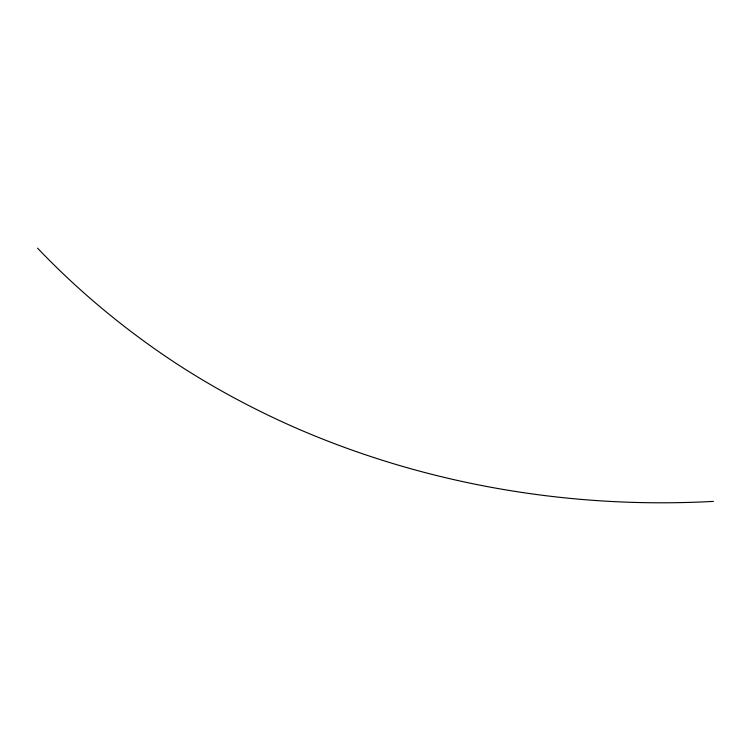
<?xml version="1.0" encoding="UTF-8"?>
<svg xmlns="http://www.w3.org/2000/svg" width="751" height="751" viewBox="0 0 751 751"><rect width="100%" height="100%" fill="white"/><g stroke="black" fill="none" stroke-linecap="round" stroke-linejoin="round"><path stroke-width="1.13" d="M713.45 501.386C571.962 509.112 428.549 485.23 298.297 428.999A531.051 332.834 22.8 0 1 174.776 362.536C124.976 329.623 78.742 291.379 37.55 248.149"/></g></svg>
